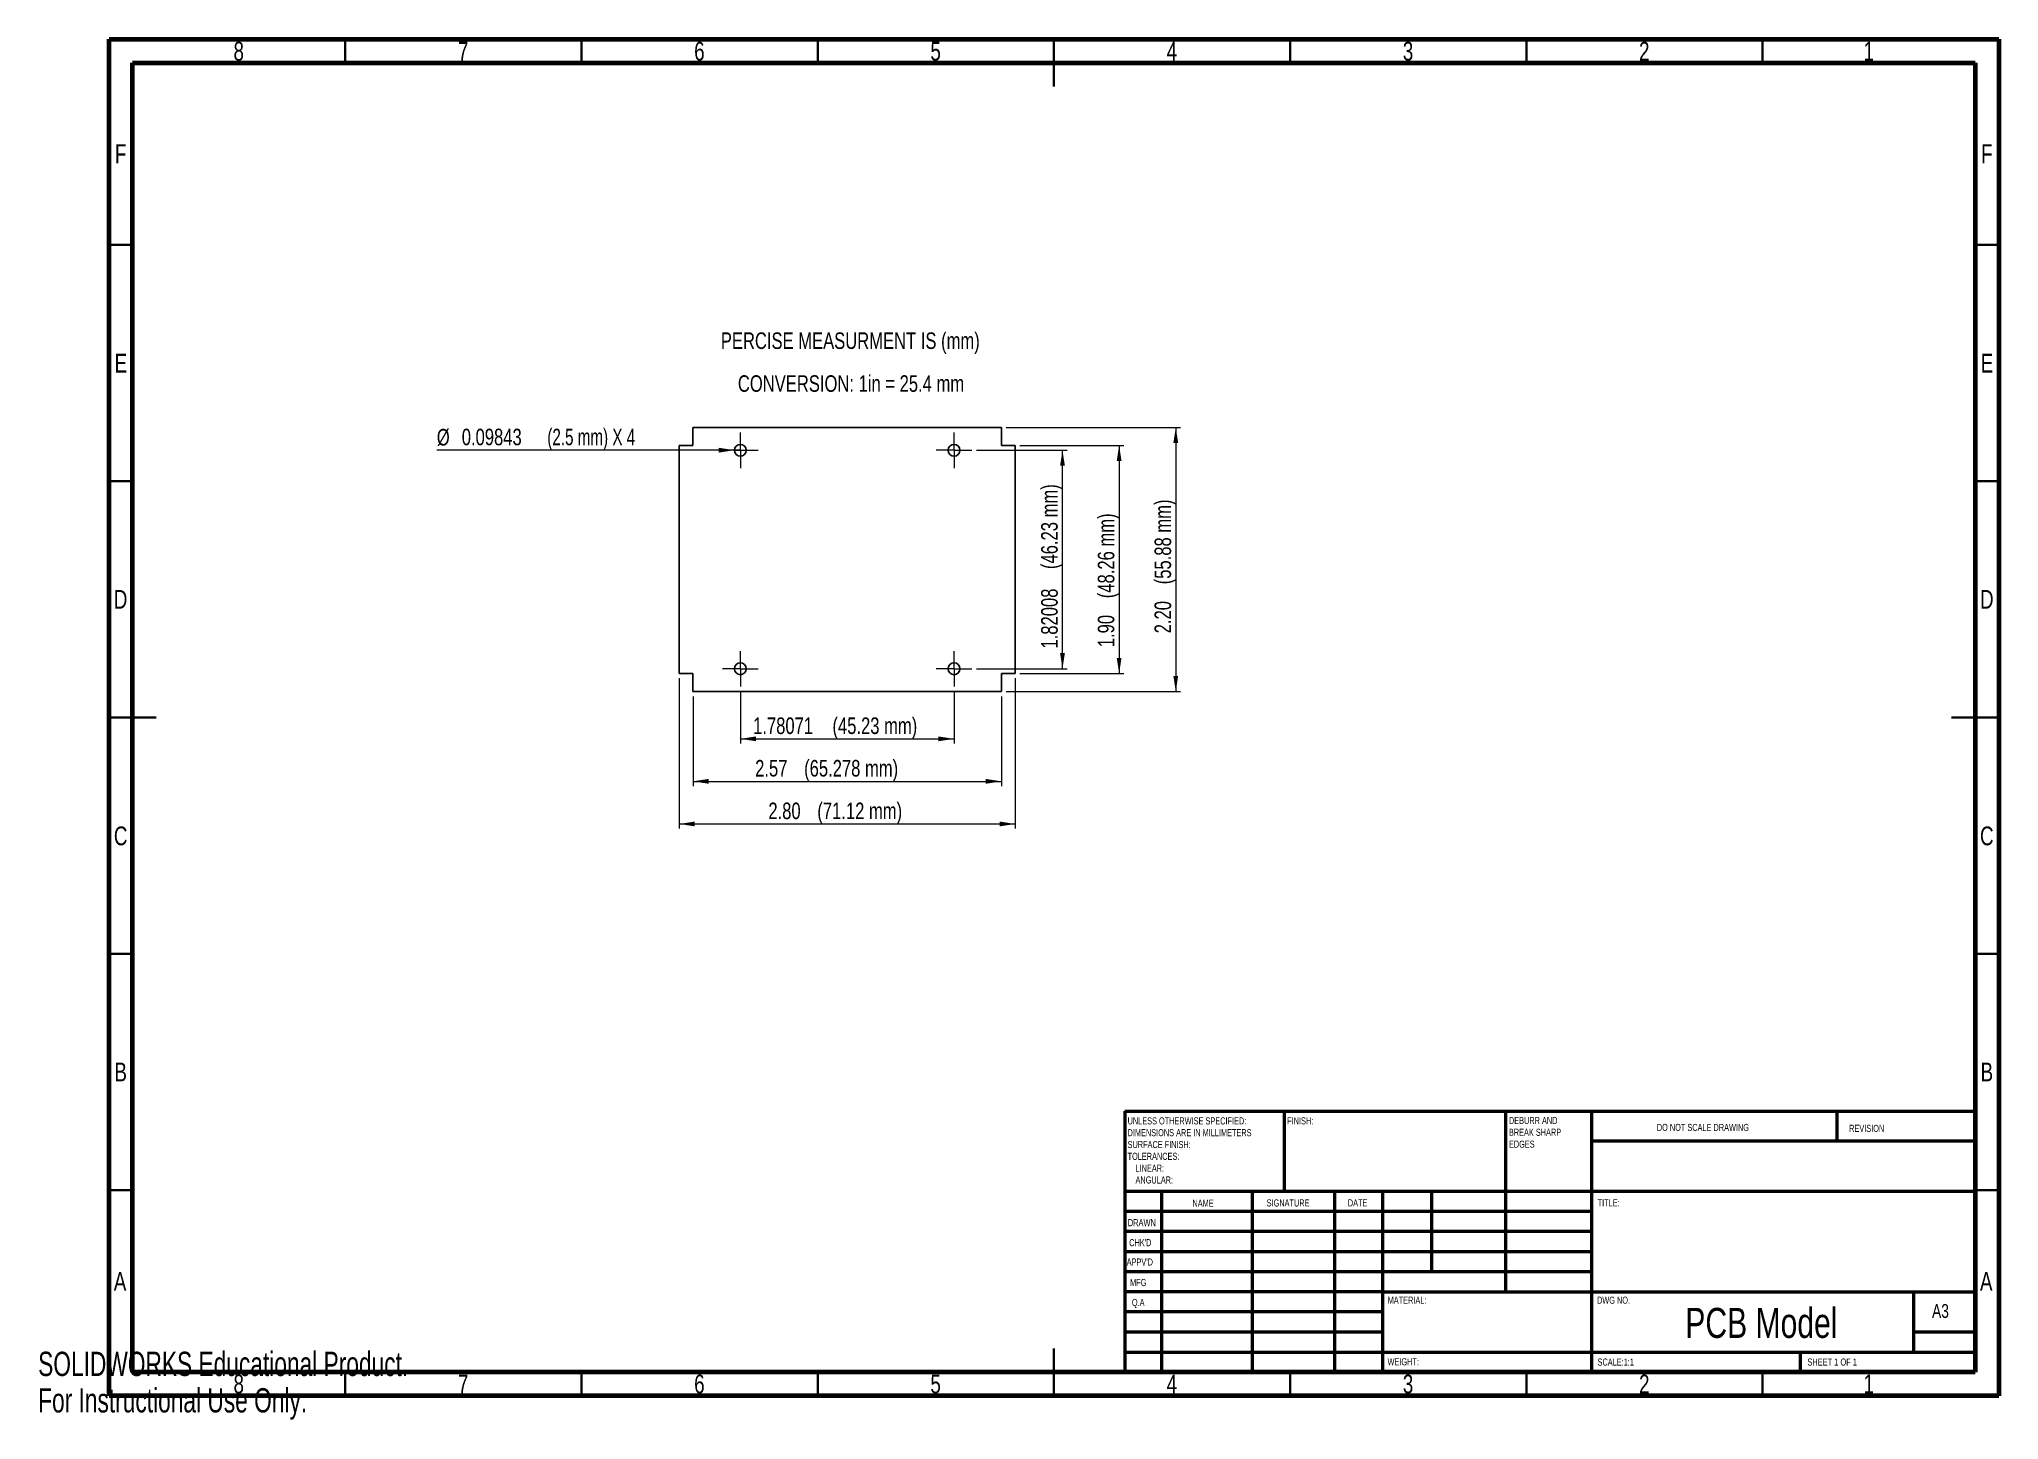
# Model space of a CAD drawing. Header units: inches. Extents: x 0 to 16.3, y 0 to 11.5.
import ezdxf

# ---------------------------------------------------------------- set-up
doc = ezdxf.new("R2010")
doc.units = ezdxf.units.IN
doc.header["$MEASUREMENT"] = 0
doc.styles.add('SLDTEXTSTYLE0', font='TXT', dxfattribs={"width": 0.75})
doc.styles.add('SLDTEXTSTYLE1', font='TXT', dxfattribs={"width": 0.686449})
doc.styles.add('SLDTEXTSTYLE2', font='TXT', dxfattribs={"width": 0.6875})
doc.styles.add('SLDTEXTSTYLE3', font='TXT', dxfattribs={"width": 0.7})
doc.dimstyles.new('SLDDIMSTYLE0', dxfattribs={"dimtxt": 0.137795, "dimasz": 0.13, "dimexe": 0, "dimexo": 0.0625, "dimgap": 0.034449, "dimtad": 1, "dimdec": 5, "dimrnd": 1e-09, "dimzin": 12, "dimdsep": 46, "dimtxsty": 'SLDTEXTSTYLE0', "dimsah": 1, "dimcen": 0.09, "dimadec": 0, "dimazin": 3, "dimtfac": 1, "dimtofl": 0, "dimtmove": 0, "dimatfit": 3, "dimfxl": 1, "dimfrac": 2, "dimtolj": 1, "dimtzin": 12, "dimarcsym": 0})
doc.dimstyles.new('SLDDIMSTYLE1', dxfattribs={"dimtxt": 0.137795, "dimasz": 0.13, "dimexe": 0, "dimexo": 0.0625, "dimgap": 0.034449, "dimtad": 1, "dimrnd": 1e-09, "dimzin": 12, "dimdsep": 46, "dimtxsty": 'SLDTEXTSTYLE0', "dimsah": 1, "dimcen": 0.09, "dimadec": 0, "dimazin": 3, "dimtfac": 1, "dimtofl": 0, "dimtmove": 0, "dimatfit": 3, "dimfxl": 1, "dimfrac": 2, "dimtolj": 1, "dimtzin": 12, "dimarcsym": 0})
doc.dimstyles.new('SLDDIMSTYLE2', dxfattribs={"dimtxt": 0.137795, "dimasz": 0.13, "dimexe": 0, "dimexo": 0.0625, "dimgap": 0.034449, "dimtad": 1, "dimrnd": 1e-09, "dimzin": 4, "dimdsep": 46, "dimtxsty": 'SLDTEXTSTYLE0', "dimsah": 1, "dimcen": 0.09, "dimadec": 0, "dimazin": 1, "dimtfac": 1, "dimtofl": 0, "dimtmove": 0, "dimatfit": 3, "dimfxl": 1, "dimfrac": 2, "dimtolj": 1, "dimtzin": 12, "dimarcsym": 0})
doc.dimstyles.new('SLDDIMSTYLE3', dxfattribs={"dimtxt": 0.137795, "dimasz": 0.13, "dimexe": 0, "dimexo": 0.0625, "dimgap": 0.034449, "dimtad": 1, "dimdec": 5, "dimrnd": 1e-09, "dimdsep": 46, "dimtxsty": 'SLDTEXTSTYLE0', "dimblk1": 'NONE', "dimsah": 1, "dimcen": 0, "dimadec": 0, "dimazin": 2, "dimtfac": 1, "dimtdec": 5, "dimtmove": 0, "dimatfit": 3, "dimldrblk": 'NONE', "dimfxl": 1, "dimfrac": 2, "dimtolj": 1, "dimtzin": 12, "dimarcsym": 0})

# ---------------------------------------------------------------- blocks, each defined once
blk = doc.blocks.new('SW_NOTE_0')
at = {"color": 0, "linetype": 'Continuous', "lineweight": 0, "char_height": 0.1378, "attachment_point": 2, "style": 'SLDTEXTSTYLE0'}
for s, insert in [('PERCISE MEASURMENT IS (mm)', (1.313, 0.178)), ('CONVERSION: 1in = 25.4 mm', (1.319, -0.179))]:
    blk.add_mtext(s, dxfattribs=dict(at, insert=insert))
blk = doc.blocks.new('SW_NOTE_0_1')
at = {"color": 0, "linetype": 'Continuous', "lineweight": 0, "attachment_point": 1, "style": 'SLDTEXTSTYLE0'}
for s, insert, char_height in [('UNLESS OTHERWISE SPECIFIED:', (0, 0.076), 0.05906), ('SURFACE FINISH:', (0, -0.121), 0.05906), ('DIMENSIONS ARE IN MILLIMETERS', (0, -0.022), 0.05906), ('TOLERANCES:', (0, -0.219), 0.05906), ('LINEAR:', (0.066, -0.318), 0.0591), ('ANGULAR:', (0.066, -0.416), 0.0591)]:
    blk.add_mtext(s, dxfattribs=dict(at, insert=insert, char_height=char_height))
blk = doc.blocks.new('SW_NOTE_0_2')
at = {"color": 0, "linetype": 'Continuous', "lineweight": 0, "attachment_point": 1, "style": 'SLDTEXTSTYLE0'}
for s, insert, char_height in [('DEBURR AND', (0, 0.076), 0.0591), ('BREAK SHARP', (0, -0.022), 0.05906), ('EDGES', (0, -0.121), 0.0591)]:
    blk.add_mtext(s, dxfattribs=dict(at, insert=insert, char_height=char_height))
blk = doc.blocks.new('_D')
at = {"color": 7, "linetype": 'Continuous', "lineweight": 0}
for p, q in [((5.852, 6.066), (5.852, 5.63)), ((7.632, 6.066), (7.632, 5.63)), ((5.852, 5.669), (7.632, 5.669))]:
    blk.add_line(p, q, dxfattribs=at)
at = {"color": 7, "linetype": 'Continuous', "lineweight": 18}
for points in [[(5.852, 5.669), (5.982, 5.649), (5.982, 5.689)], [(7.632, 5.669), (7.502, 5.689), (7.502, 5.649)]]:
    blk.add_solid(points, dxfattribs=at)
at = {"color": 7, "linetype": 'Continuous', "lineweight": 18, "char_height": 0.1378, "attachment_point": 1, "style": 'SLDTEXTSTYLE0'}
for s, insert in [('1.78071', (5.958, 5.847)), ('(45.23 mm)', (6.619, 5.847))]:
    blk.add_mtext(s, dxfattribs=dict(at, insert=insert))
blk = doc.blocks.new('_D_1')
at = {"color": 7, "linetype": 'Continuous', "lineweight": 0}
for p, q in [((7.819, 8.073), (8.575, 8.073)), ((8.536, 6.253), (8.536, 8.073)), ((7.819, 6.253), (8.575, 6.253))]:
    blk.add_line(p, q, dxfattribs=at)
at = {"color": 7, "linetype": 'Continuous', "lineweight": 18}
for points in [[(8.536, 8.073), (8.516, 7.943), (8.556, 7.943)], [(8.536, 6.253), (8.556, 6.383), (8.516, 6.383)]]:
    blk.add_solid(points, dxfattribs=at)
at = {"color": 7, "linetype": 'Continuous', "lineweight": 18, "char_height": 0.1378, "attachment_point": 1, "rotation": 90, "style": 'SLDTEXTSTYLE0'}
for s, insert in [('(46.23 mm)', (8.358, 7.083)), ('1.82008', (8.358, 6.421))]:
    blk.add_mtext(s, dxfattribs=dict(at, insert=insert))
blk = doc.blocks.new('_D_2')
at = {"color": 7, "linetype": 'Continuous', "lineweight": 0}
for p, q in [((5.457, 6.023), (5.457, 5.276)), ((8.027, 6.023), (8.027, 5.276)), ((5.457, 5.315), (8.027, 5.315))]:
    blk.add_line(p, q, dxfattribs=at)
at = {"color": 7, "linetype": 'Continuous', "lineweight": 18}
for points in [[(5.457, 5.315), (5.587, 5.295), (5.587, 5.335)], [(8.027, 5.315), (7.897, 5.335), (7.897, 5.295)]]:
    blk.add_solid(points, dxfattribs=at)
at = {"color": 7, "linetype": 'Continuous', "lineweight": 18, "char_height": 0.1378, "attachment_point": 1, "style": 'SLDTEXTSTYLE0'}
for s, insert in [('2.57', (5.975, 5.493)), ('(65.278 mm)', (6.383, 5.493))]:
    blk.add_mtext(s, dxfattribs=dict(at, insert=insert))
blk = doc.blocks.new('_D_3')
at = {"color": 7, "linetype": 'Continuous', "lineweight": 0}
for p, q in [((8.066, 8.263), (9.52, 8.263)), ((9.48, 8.263), (9.48, 6.063)), ((8.066, 6.063), (9.52, 6.063))]:
    blk.add_line(p, q, dxfattribs=at)
at = {"color": 7, "linetype": 'Continuous', "lineweight": 18}
for points in [[(9.48, 8.263), (9.46, 8.133), (9.5, 8.133)], [(9.48, 6.063), (9.5, 6.193), (9.46, 6.193)]]:
    blk.add_solid(points, dxfattribs=at)
at = {"color": 7, "linetype": 'Continuous', "lineweight": 18, "char_height": 0.1378, "attachment_point": 1, "rotation": 90, "style": 'SLDTEXTSTYLE0'}
for s, insert in [('(55.88 mm)', (9.303, 6.956)), ('2.20', (9.303, 6.548))]:
    blk.add_mtext(s, dxfattribs=dict(at, insert=insert))
blk = doc.blocks.new('_D_4')
at = {"color": 7, "linetype": 'Continuous', "lineweight": 0}
for p, q in [((8.181, 8.113), (9.047, 8.113)), ((9.008, 8.113), (9.008, 6.213)), ((8.181, 6.213), (9.047, 6.213))]:
    blk.add_line(p, q, dxfattribs=at)
at = {"color": 7, "linetype": 'Continuous', "lineweight": 18}
for points in [[(9.008, 8.113), (8.988, 7.983), (9.028, 7.983)], [(9.008, 6.213), (9.028, 6.343), (8.988, 6.343)]]:
    blk.add_solid(points, dxfattribs=at)
at = {"color": 7, "linetype": 'Continuous', "lineweight": 18, "char_height": 0.1378, "attachment_point": 1, "rotation": 90, "style": 'SLDTEXTSTYLE0'}
for s, insert in [('(48.26 mm)', (8.83, 6.84)), ('1.90', (8.83, 6.432))]:
    blk.add_mtext(s, dxfattribs=dict(at, insert=insert))
blk = doc.blocks.new('_D_5')
at = {"color": 7, "linetype": 'Continuous', "lineweight": 0}
for p, q in [((5.342, 6.173), (5.342, 4.921)), ((8.142, 6.173), (8.142, 4.921)), ((5.342, 4.96), (8.142, 4.96))]:
    blk.add_line(p, q, dxfattribs=at)
at = {"color": 7, "linetype": 'Continuous', "lineweight": 18}
for points in [[(5.342, 4.96), (5.472, 4.94), (5.472, 4.98)], [(8.142, 4.96), (8.012, 4.98), (8.012, 4.94)]]:
    blk.add_solid(points, dxfattribs=at)
at = {"color": 7, "linetype": 'Continuous', "lineweight": 18, "char_height": 0.1378, "attachment_point": 1, "style": 'SLDTEXTSTYLE0'}
for s, insert in [('2.80', (6.085, 5.138)), ('(71.12 mm)', (6.493, 5.138))]:
    blk.add_mtext(s, dxfattribs=dict(at, insert=insert))
blk = doc.blocks.new('_D_6')
at = {"color": 7, "linetype": 'Continuous', "lineweight": 0}
for q in [(3.322, 8.073), (5.901, 8.073)]:
    blk.add_line((5.802, 8.073), q, dxfattribs=at)
at = {"color": 7, "linetype": 'Continuous', "lineweight": 18}
blk.add_solid([(5.802, 8.073), (5.672, 8.093), (5.672, 8.053)], dxfattribs=at)
at = {"color": 7, "linetype": 'Continuous', "lineweight": 18, "char_height": 0.1378, "attachment_point": 1}
for s, insert, style in [('%%c', (3.322, 8.25), 'SLDTEXTSTYLE0'), ('0.09843', (3.53, 8.252), 'SLDTEXTSTYLE0'), ('(2.5 mm) X 4', (4.243, 8.252), 'SLDTEXTSTYLE2')]:
    blk.add_mtext(s, dxfattribs=dict(at, insert=insert, style=style))
blk = doc.blocks.new('_None')
blk = doc.blocks.new('SW_CENTERMARKSYMBOL_0')
at = {"color": 0, "linetype": 'Continuous', "lineweight": 18}
for p, q in [((-0.098, 0), (-0.148, 0)), ((0, 0), (-0.098, 0)), ((0, 0.098), (0, 0.148)), ((0, 0), (0, 0.098)), ((0, 0), (0, -0.098)), ((0, 0), (0.098, 0)), ((0.098, 0), (0.148, 0)), ((0, -0.098), (0, -0.148))]:
    blk.add_line(p, q, dxfattribs=at)
blk = doc.blocks.new('SW_CENTERMARKSYMBOL_1')
at = {"color": 0, "linetype": 'Continuous', "lineweight": 18}
for p, q in [((-0.098, 0), (-0.148, 0)), ((0, 0), (-0.098, 0)), ((0, 0.098), (0, 0.148)), ((0, 0), (0, 0.098)), ((0, 0), (0, -0.098)), ((0, 0), (0.098, 0)), ((0.098, 0), (0.148, 0)), ((0, -0.098), (0, -0.148))]:
    blk.add_line(p, q, dxfattribs=at)
blk = doc.blocks.new('SW_CENTERMARKSYMBOL_2')
at = {"color": 0, "linetype": 'Continuous', "lineweight": 18}
for p, q in [((-0.098, 0), (-0.148, 0)), ((0, 0), (-0.098, 0)), ((0, 0.098), (0, 0.148)), ((0, 0), (0, 0.098)), ((0, 0), (0, -0.098)), ((0, 0), (0.098, 0)), ((0.098, 0), (0.148, 0)), ((0, -0.098), (0, -0.148))]:
    blk.add_line(p, q, dxfattribs=at)
blk = doc.blocks.new('SW_CENTERMARKSYMBOL_3')
at = {"color": 0, "linetype": 'Continuous', "lineweight": 18}
for p, q in [((-0.098, 0), (-0.148, 0)), ((0, 0), (-0.098, 0)), ((0, 0.098), (0, 0.148)), ((0, 0), (0, 0.098)), ((0, 0), (0, -0.098)), ((0, 0), (0.098, 0)), ((0.098, 0), (0.148, 0)), ((0, -0.098), (0, -0.148))]:
    blk.add_line(p, q, dxfattribs=at)

msp = doc.modelspace()

# ---------------------------------------------------------------- linework, layer by layer
at = {"color": 7, "linetype": 'Continuous', "lineweight": 70}
for p, q in [((0.590551, 0.19685), (0.590551, 11.496063)), ((0.590551, 11.496063), (16.338583, 11.496063)), ((16.338583, 11.496063), (16.338583, 0.19685)), ((0.787402, 0.393701), (0.787402, 11.299213)), ((0.787402, 11.299213), (16.141732, 11.299213)), ((16.141732, 11.299213), (16.141732, 0.393701)), ((16.141732, 0.393701), (0.787402, 0.393701)), ((16.338583, 0.19685), (0.590551, 0.19685))]:
    msp.add_line(p, q, dxfattribs=at)
at = {"color": 7, "linetype": 'Continuous', "lineweight": 35}
for p, q in [((2.559055, 11.299213), (2.559055, 11.496063)), ((4.527559, 11.299213), (4.527559, 11.496063)), ((6.496063, 11.299213), (6.496063, 11.496063)), ((8.464567, 11.496063), (8.464567, 11.102362)), ((8.464567, 11.299213), (8.464567, 11.496063)), ((10.433071, 11.299213), (10.433071, 11.496063)), ((12.401575, 11.299213), (12.401575, 11.496063)), ((14.370079, 11.299213), (14.370079, 11.496063)), ((0.787402, 9.783465), (0.590551, 9.783465)), ((16.141732, 9.783465), (16.338583, 9.783465)), ((0.787402, 7.814961), (0.590551, 7.814961)), ((16.141732, 7.814961), (16.338583, 7.814961)), ((0.590551, 5.846457), (0.984252, 5.846457)), ((0.787402, 5.846457), (0.590551, 5.846457)), ((16.338583, 5.846457), (15.944882, 5.846457)), ((16.141732, 5.846457), (16.338583, 5.846457)), ((0.787402, 3.877953), (0.590551, 3.877953)), ((16.141732, 3.877953), (16.338583, 3.877953)), ((0.787402, 1.909449), (0.590551, 1.909449)), ((16.141732, 1.909449), (16.338583, 1.909449)), ((8.464567, 0.19685), (8.464567, 0.590551)), ((2.559055, 0.393701), (2.559055, 0.19685)), ((4.527559, 0.393701), (4.527559, 0.19685)), ((6.496063, 0.393701), (6.496063, 0.19685)), ((8.464567, 0.393701), (8.464567, 0.19685)), ((10.433071, 0.393701), (10.433071, 0.19685)), ((12.401575, 0.393701), (12.401575, 0.19685)), ((14.370079, 0.393701), (14.370079, 0.19685))]:
    msp.add_line(p, q, dxfattribs=at)
at = {"color": 7, "linetype": 'Continuous', "lineweight": 25}
for p, q in [((5.456881, 8.262604), (5.456881, 8.112604)), ((8.026881, 8.262604), (5.456881, 8.262604)), ((8.026881, 8.112604), (8.026881, 8.262604)), ((5.341881, 8.112604), (5.341881, 6.212604)), ((5.456881, 8.112604), (5.341881, 8.112604)), ((8.141881, 8.112604), (8.026881, 8.112604)), ((8.141881, 6.212604), (8.141881, 8.112604)), ((5.341881, 6.212604), (5.456881, 6.212604)), ((5.456881, 6.212604), (5.456881, 6.062604)), ((8.026881, 6.212604), (8.141881, 6.212604)), ((8.026881, 6.062604), (8.026881, 6.212604)), ((5.456881, 6.062604), (8.026881, 6.062604))]:
    msp.add_line(p, q, dxfattribs=at)
at = {"color": 7, "linetype": 'Continuous', "lineweight": 50}
for p, q in [((9.055118, 2.568898), (16.141732, 2.568898)), ((9.055118, 2.568898), (9.055118, 0.393701)), ((10.385827, 1.899606), (10.385827, 2.568898)), ((12.228346, 2.568898), (12.228346, 1.062992)), ((12.944882, 2.568898), (12.944882, 0.393701)), ((14.992126, 2.317913), (14.992126, 2.568898)), ((16.141732, 2.317913), (12.944882, 2.317913)), ((16.141732, 1.899606), (9.055118, 1.899606)), ((9.362205, 1.899606), (9.362205, 0.393701)), ((10.117754, 1.899606), (10.117754, 0.393701)), ((10.803107, 1.899606), (10.803107, 0.393701)), ((11.204724, 0.393701), (11.204724, 1.899606)), ((11.614173, 1.230315), (11.614173, 1.899606)), ((12.944882, 1.732283), (9.055118, 1.732283)), ((12.944882, 1.564961), (9.055118, 1.564961)), ((12.944882, 1.397638), (9.055118, 1.397638)), ((12.944882, 1.230315), (9.055118, 1.230315)), ((11.204724, 1.062992), (9.055118, 1.062992)), ((11.204724, 1.062992), (16.141732, 1.062992)), ((15.629921, 0.561024), (15.629921, 1.062992)), ((11.204724, 0.895666), (9.055118, 0.895666)), ((11.204724, 0.728346), (9.055118, 0.728346)), ((16.141732, 0.728346), (15.629921, 0.728346)), ((9.055118, 0.561024), (16.141732, 0.561024)), ((14.685039, 0.393701), (14.685039, 0.561024))]:
    msp.add_line(p, q, dxfattribs=at)
at = {"color": 7, "linetype": 'Continuous', "lineweight": 25}
for centre in [(5.851527, 8.072643), (7.632235, 8.072643), (5.851527, 6.252564), (7.632235, 6.252564)]:
    msp.add_circle(centre, 0.049213, dxfattribs=at)

# ---------------------------------------------------------------- block references
at = {"color": 7, "linetype": 'Continuous', "lineweight": 0}
for name, p in [('SW_NOTE_0', (5.454667, 8.876115)), ('SW_CENTERMARKSYMBOL_0', (5.851527, 8.072643)), ('SW_CENTERMARKSYMBOL_1', (7.632235, 8.072643)), ('SW_CENTERMARKSYMBOL_3', (5.851527, 6.252564)), ('SW_CENTERMARKSYMBOL_2', (7.632235, 6.252564)), ('SW_NOTE_0_1', (9.078491, 2.440448)), ('SW_NOTE_0_2', (12.256268, 2.443681))]:
    msp.add_blockref(name, p, dxfattribs=at)

# ---------------------------------------------------------------- texts
for s, insert, char_height, attachment_point, style in [('8', (1.671655, 11.474261), 0.15625, 2, 'SLDTEXTSTYLE0'), ('7', (3.541734, 11.474261), 0.15625, 2, 'SLDTEXTSTYLE0'), ('6', (5.510238, 11.474261), 0.15625, 2, 'SLDTEXTSTYLE0'), ('5', (7.478742, 11.474261), 0.15625, 2, 'SLDTEXTSTYLE0'), ('4', (9.447246, 11.474261), 0.15625, 2, 'SLDTEXTSTYLE0'), ('3', (11.415749, 11.474261), 0.15625, 2, 'SLDTEXTSTYLE0'), ('2', (13.384253, 11.474261), 0.15625, 2, 'SLDTEXTSTYLE0'), ('1', (15.254332, 11.474261), 0.15625, 2, 'SLDTEXTSTYLE0'), ('F', (0.687313, 10.619913), 0.15625, 2, 'SLDTEXTSTYLE0'), ('F', (16.238494, 10.619913), 0.15625, 2, 'SLDTEXTSTYLE0'), ('E', (0.689284, 8.875836), 0.15625, 2, 'SLDTEXTSTYLE0'), ('E', (16.240465, 8.875836), 0.15625, 2, 'SLDTEXTSTYLE0'), ('D', (0.687114, 6.909283), 0.15625, 2, 'SLDTEXTSTYLE0'), ('D', (16.238295, 6.909283), 0.15625, 2, 'SLDTEXTSTYLE0'), ('C', (0.687349, 4.938828), 0.15625, 2, 'SLDTEXTSTYLE0'), ('C', (16.23853, 4.938828), 0.15625, 2, 'SLDTEXTSTYLE0'), ('B', (0.687819, 2.972275), 0.15625, 2, 'SLDTEXTSTYLE0'), ('B', (16.239, 2.972275), 0.15625, 2, 'SLDTEXTSTYLE0'), ('FINISH:', (10.408319, 2.516507), 0.0590551, 1, 'SLDTEXTSTYLE0'), ('DO NOT SCALE DRAWING', (13.488765, 2.461929), 0.05905512, 1, 'SLDTEXTSTYLE0'), ('REVISION', (15.091637, 2.45413), 0.0590551, 1, 'SLDTEXTSTYLE0'), ('NAME', (9.618986, 1.830767), 0.0590551, 1, 'SLDTEXTSTYLE0'), ('SIGNATURE', (10.237543, 1.83314), 0.0590551, 1, 'SLDTEXTSTYLE0'), ('DATE', (10.913965, 1.833708), 0.0590551, 1, 'SLDTEXTSTYLE0'), ('TITLE:', (12.995676, 1.833708), 0.0590551, 1, 'SLDTEXTSTYLE0'), ('DRAWN', (9.080447, 1.668692), 0.0590551, 1, 'SLDTEXTSTYLE1'), ("CHK'D", (9.092095, 1.502435), 0.0590551, 1, 'SLDTEXTSTYLE0'), ("APPV'D", (9.070934, 1.341176), 0.0590551, 1, 'SLDTEXTSTYLE0'), ('A', (0.682665, 1.228198), 0.15625, 2, 'SLDTEXTSTYLE0'), ('MFG', (9.099371, 1.169913), 0.0590551, 1, 'SLDTEXTSTYLE0'), ('A', (16.233846, 1.228198), 0.15625, 2, 'SLDTEXTSTYLE0'), ('Q.A', (9.114529, 1.004121), 0.0590551, 1, 'SLDTEXTSTYLE0'), ('MATERIAL:', (11.2459, 1.023073), 0.0590551, 1, 'SLDTEXTSTYLE0'), ('DWG NO.', (12.990276, 1.023073), 0.0590551, 1, 'SLDTEXTSTYLE0'), ('PCB Model', (14.360155, 0.929406), 0.25, 2, 'SLDTEXTSTYLE0'), ('A3', (15.782329, 0.960881), 0.1145833, 1, 'SLDTEXTSTYLE0'), ('WEIGHT:', (11.244796, 0.509815), 0.059, 1, 'SLDTEXTSTYLE0'), ('SCALE:1:1', (12.995038, 0.507877), 0.0590551, 1, 'SLDTEXTSTYLE0'), ('SHEET 1 OF 1', (14.74324, 0.507877), 0.05905512, 1, 'SLDTEXTSTYLE2'), ('8', (1.671655, 0.37385), 0.15625, 2, 'SLDTEXTSTYLE0'), ('7', (3.541734, 0.37385), 0.15625, 2, 'SLDTEXTSTYLE0'), ('6', (5.510238, 0.37385), 0.15625, 2, 'SLDTEXTSTYLE0'), ('5', (7.478742, 0.37385), 0.15625, 2, 'SLDTEXTSTYLE0'), ('4', (9.447246, 0.37385), 0.15625, 2, 'SLDTEXTSTYLE0'), ('3', (11.415749, 0.37385), 0.15625, 2, 'SLDTEXTSTYLE0'), ('2', (13.384253, 0.37385), 0.15625, 2, 'SLDTEXTSTYLE0'), ('1', (15.254332, 0.37385), 0.15625, 2, 'SLDTEXTSTYLE0')]:
    msp.add_mtext(s, dxfattribs=dict(at, insert=insert, char_height=char_height, attachment_point=attachment_point, style=style))
at = {"color": 7, "linetype": 'Continuous', "char_height": 0.2022874, "attachment_point": 1, "style": 'SLDTEXTSTYLE3'}
for s, insert in [('SOLIDWORKS Educational Product.', (0, 0.564193)), ('For Instructional Use Only.', (0, 0.260762))]:
    msp.add_mtext(s, dxfattribs=dict(at, insert=insert))

# ---------------------------------------------------------------- dimensions: what is measured, and where the dimension line sits
at = {"color": 7, "linetype": 'Continuous', "lineweight": 18}
dim = msp.add_diameter_dim_2p(p1=(5.9007394, 8.0726431), p2=(5.8023142, 8.0726431), text='<> (2.5 mm) X 4', dimstyle='SLDDIMSTYLE3', dxfattribs=at)
dim.commit()
dim.dimension.update_dxf_attribs({"geometry": '_D_6', "text_midpoint": (4.3288338, 8.0726435), "dimtype": 163})
for base, p1, p2, text, dimstyle, picture, middle in [((9.480464, 6.062604), (8.026881, 8.262604), (8.026881, 6.062604), '<> (55.88 mm)', 'SLDDIMSTYLE2', '_D_3', (9.480464, 7.246369)), ((8.535582, 8.072643), (7.779873, 6.252564), (7.779873, 8.072643), '<>(46.23 mm)', 'SLDDIMSTYLE0', '_D_1', (8.535582, 7.246369)), ((9.008023, 6.212604), (8.141881, 8.112604), (8.141881, 6.212604), '<> (48.26 mm)', 'SLDDIMSTYLE2', '_D_4', (9.008023, 7.129733))]:
    dim = msp.add_linear_dim(base=base, p1=p1, p2=p2, angle=90, text=text, dimstyle=dimstyle, dxfattribs=at)
    dim.commit()
    dim.dimension.update_dxf_attribs({"geometry": picture, "text_midpoint": middle, "dimtype": 160})
for base, p1, p2, text, dimstyle, picture, middle in [((8.141881, 4.960241), (5.341881, 6.212604), (8.141881, 6.212604), '<> (71.12 mm)', 'SLDDIMSTYLE2', '_D_5', (6.783107, 4.960241)), ((8.026881, 5.315285), (5.456881, 6.062604), (8.026881, 6.062604), '<> (65.278 mm)', 'SLDDIMSTYLE1', '_D_2', (6.724408, 5.315285)), ((7.632235, 5.668903), (5.851527, 6.104927), (7.632235, 6.104927), '<>(45.23 mm)', 'SLDDIMSTYLE0', '_D', (6.783107, 5.668903))]:
    dim = msp.add_linear_dim(base=base, p1=p1, p2=p2, text=text, dimstyle=dimstyle, dxfattribs=at)
    dim.commit()
    dim.dimension.update_dxf_attribs({"geometry": picture, "text_midpoint": middle, "dimtype": 160})

doc.saveas('drawing.dxf')
